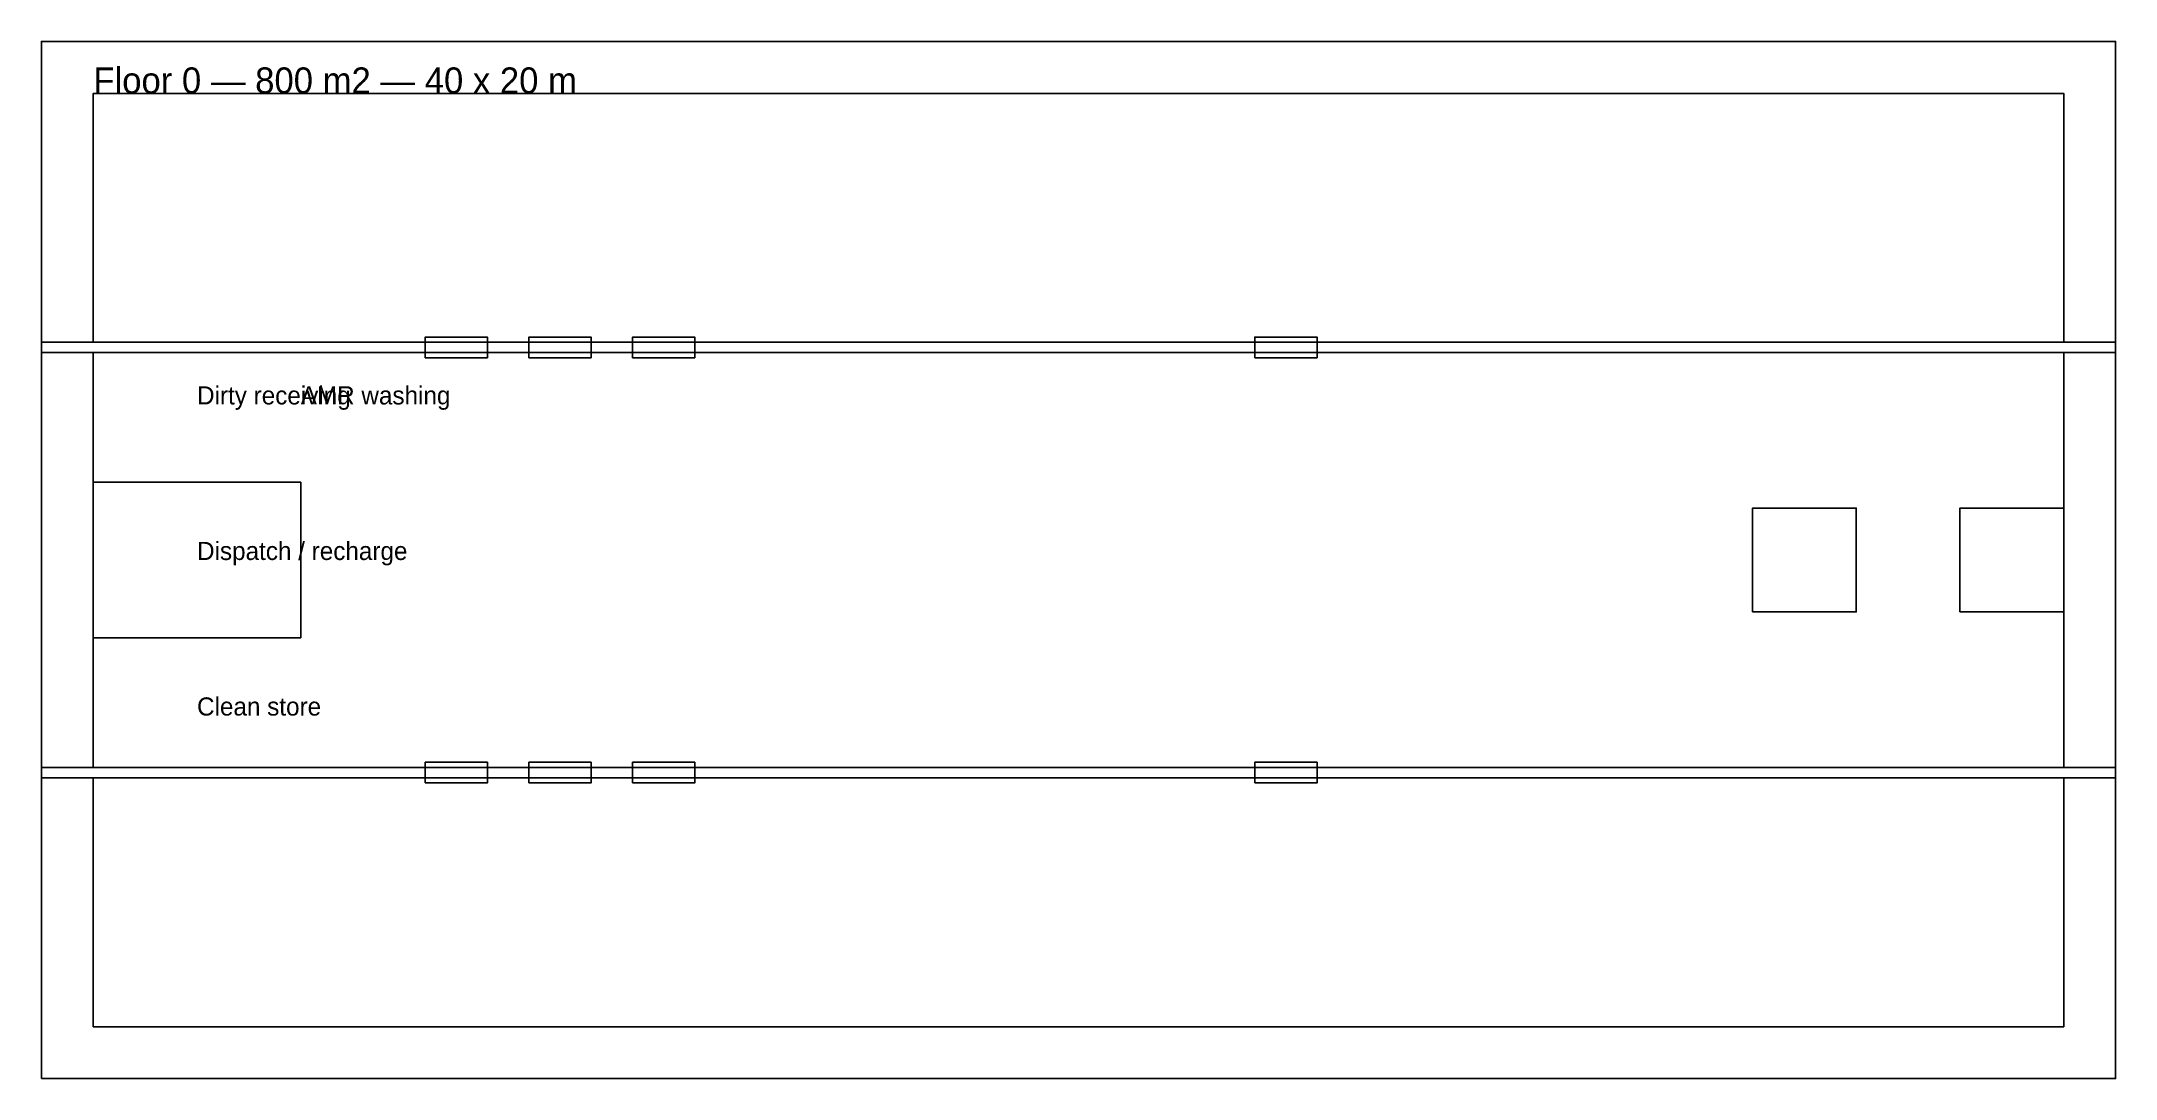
# Model space of a CAD drawing. Header units: metres. Extents: x 0 to 40, y 0 to 20.
import ezdxf

# ---------------------------------------------------------------- set-up
doc = ezdxf.new("R2010")
doc.units = ezdxf.units.M
for name, color, linetype in [('ANNOTATIONS', 7, 'Continuous'), ('BOUNDARY', 7, 'Continuous'), ('CIRCULATION', 7, 'Continuous'), ('CLEAN', 7, 'Continuous'), ('DIRTY', 7, 'Continuous'), ('DOORS', 7, 'Continuous'), ('FACILITIES', 7, 'Continuous'), ('SHAFTS', 7, 'Continuous'), ('WALLS', 7, 'Continuous')]:
    doc.layers.add(name, color=color, linetype=linetype)

msp = doc.modelspace()

# ---------------------------------------------------------------- linework, layer by layer
at = {"layer": 'BOUNDARY'}
msp.add_lwpolyline([(0, 0), (40, 0), (40, 20), (0, 20)], close=True, dxfattribs=at)
at = {"layer": 'CIRCULATION'}
msp.add_lwpolyline([(1, 6), (39, 6), (39, 14), (1, 14)], close=True, dxfattribs=at)
at = {"layer": 'CLEAN'}
msp.add_lwpolyline([(1, 1), (39, 1), (39, 5.8), (1, 5.8)], close=True, dxfattribs=at)
at = {"layer": 'DIRTY'}
msp.add_lwpolyline([(1, 14.2), (39, 14.2), (39, 19), (1, 19)], close=True, dxfattribs=at)
at = {"layer": 'DOORS'}
for points in [[(7.4, 13.9), (8.6, 13.9), (8.6, 14.3), (7.4, 14.3)], [(9.4, 13.9), (10.6, 13.9), (10.6, 14.3), (9.4, 14.3)], [(11.4, 13.9), (12.6, 13.9), (12.6, 14.3), (11.4, 14.3)], [(23.4, 13.9), (24.6, 13.9), (24.6, 14.3), (23.4, 14.3)], [(7.4, 5.7), (8.6, 5.7), (8.6, 6.1), (7.4, 6.1)], [(9.4, 5.7), (10.6, 5.7), (10.6, 6.1), (9.4, 6.1)], [(11.4, 5.7), (12.6, 5.7), (12.6, 6.1), (11.4, 6.1)], [(23.4, 5.7), (24.6, 5.7), (24.6, 6.1), (23.4, 6.1)]]:
    msp.add_lwpolyline(points, close=True, dxfattribs=at)
at = {"layer": 'FACILITIES'}
msp.add_lwpolyline([(1, 8.5), (5, 8.5), (5, 11.5), (1, 11.5)], close=True, dxfattribs=at)
at = {"layer": 'SHAFTS'}
for points in [[(33, 9), (35, 9), (35, 11), (33, 11)], [(37, 9), (39, 9), (39, 11), (37, 11)]]:
    msp.add_lwpolyline(points, close=True, dxfattribs=at)
at = {"layer": 'WALLS'}
for points in [[(0, 14), (40, 14), (40, 14.2), (0, 14.2)], [(0, 5.8), (40, 5.8), (40, 6), (0, 6)]]:
    msp.add_lwpolyline(points, close=True, dxfattribs=at)

# ---------------------------------------------------------------- texts
at = {"layer": 'ANNOTATIONS'}
for s, height, p in [('Floor 0 — 800 m2 — 40 x 20 m', 0.5, (1, 19)), ('Dirty receiving', 0.35, (3, 13)), ('AMR washing', 0.35, (5, 13)), ('Dispatch / recharge', 0.35, (3, 10)), ('Clean store', 0.35, (3, 7))]:
    msp.add_text(s, height=height, dxfattribs=at).set_placement(p)

doc.saveas('drawing.dxf')
